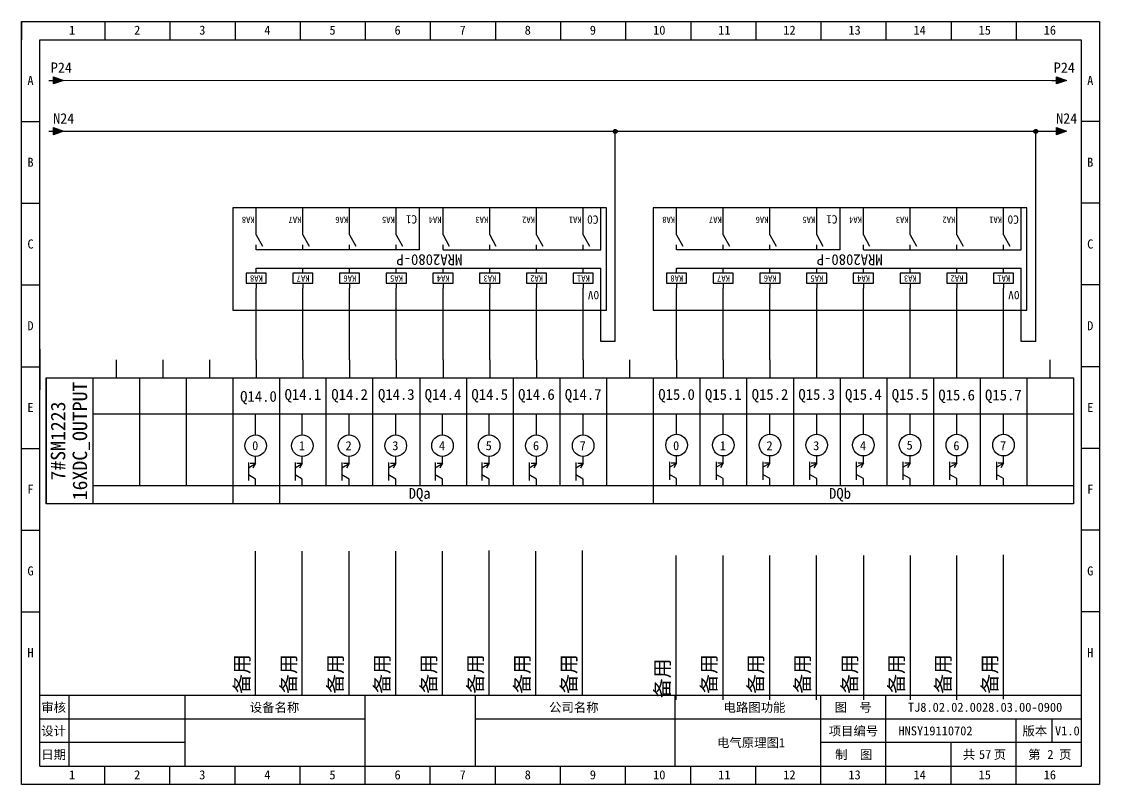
# Model space of a CAD drawing. Header units: millimetres. Extents: x 914 to 910632, y -176 to 682692.
# Drawn here: x 3910 to 4207, y 3297.7 to 3507.7 of the extents above; entities that cross this region are included whole.
import ezdxf
from ezdxf.enums import TextEntityAlignment as Align

# ---------------------------------------------------------------- set-up
doc = ezdxf.new("R2010")
doc.units = ezdxf.units.MM
doc.layers.add('EPLAN311', color=1, linetype='Continuous', lineweight=25)
doc.styles.get("Standard").update_dxf_attribs({"font": 'arial.ttf'})
doc.styles.add('宋体', font='')
doc.styles.get('宋体').set_extended_font_data('宋体')

# ---------------------------------------------------------------- blocks, each defined once
blk = doc.blocks.new('*U228')
blk.add_line((0, 0.14), (0, 5.8))
blk.add_circle((0, -2.83), 2.97)
blk = doc.blocks.new('*U229')
at = {"color": 0, "linetype": 'ByBlock', "lineweight": -2, "transparency": 16777216}
for p in [(0, 0), (12.87, 0)]:
    blk.add_blockref('*U228', p, dxfattribs=at)
blk = doc.blocks.new('EPLSYM_LibrarySPECIAL_Symbol8_Variant0_Placement1')
at = {"linetype": 'Continuous', "lineweight": 25, "ltscale": 4}
blk.add_hatch(color=1, dxfattribs=at).paths.add_polyline_path([(-0.75, 1), (2, 0), (-0.75, -1)], flags=0)
at = {"color": 1, "linetype": 'Continuous', "lineweight": 25, "ltscale": 4}
blk.add_line((-2, 0), (-0.75, 0), dxfattribs=at)
blk.add_lwpolyline([(-0.75, 1), (2, 0), (-0.75, -1)], close=True, dxfattribs=at)
at = {"color": 5}
blk.add_attdef('70_20010', text='', height=2.85, dxfattribs=at).set_placement((3, 0), align=Align.MIDDLE_LEFT)
at = {"color": 73}
for tag, p in [('70_24350', (33.76, 0)), ('70_24300', (72.31, 0))]:
    blk.add_attdef(tag, text='', height=2.06, dxfattribs=at).set_placement(p, align=Align.MIDDLE_LEFT)
blk = doc.blocks.new('继电器线圈')
at = {"color": 5, "linetype": 'Continuous', "lineweight": 25}
for p, q in [((0, 4.2), (0, 5.6)), ((0, 1.4), (0, 0))]:
    blk.add_line(p, q, dxfattribs=at)
blk.add_lwpolyline([(-2.8, 1.4), (2.8, 1.4), (2.8, 4.2), (-2.8, 4.2)], close=True, dxfattribs=at)
at = {"color": 0, "style": '宋体'}
for tag, p in [('01', (0.42, 4.87)), ('02', (0.42, -0.54)), ('04', (0.65, -7)), ('05', (0.65, -9.16))]:
    blk.add_attdef(tag, p, '', height=1.26, dxfattribs=at)
at = {"color": 5, "style": '宋体'}
blk.add_attdef('03', (0.42, -4.85), '', height=1.75, dxfattribs=at)
blk = doc.blocks.new('常开触点')
at = {"color": 5, "linetype": 'Continuous', "lineweight": 25}
for p, q in [((0, 0), (0, -1.39)), ((0, 0), (0, -1.39)), ((0, -4.16), (0, -5.54)), ((0, -4.16), (0, -5.54))]:
    blk.add_line(p, q, dxfattribs=at)
at = {"color": 5, "linetype": 'Continuous', "lineweight": 25, "ltscale": 4}
blk.add_line((0, -4.16), (-1.73, -1.04), dxfattribs=at)
blk.add_line((0, -4.16), (-1.73, -1.04), dxfattribs=at)
at = {"color": 0}
blk.add_attdef('13', text='', height=1.25, dxfattribs=at).set_placement((0.42, -0.97), align=Align.BOTTOM_LEFT)
blk.add_attdef('14', text='', height=1.25, dxfattribs=at).set_placement((0.42, -4.82), align=Align.TOP_LEFT)
at = {"color": 5, "style": '宋体'}
blk.add_attdef('KA', (0.42, -9.12), '', height=1.74, dxfattribs=at)
blk = doc.blocks.new('继电器模组8')
for p, q in [((-4.87, 28.09), (-4.87, 16.54)), ((0, 28.09), (0, 22.09)), ((12.87, 28.09), (12.87, 22.09)), ((25.74, 28.09), (25.74, 22.09)), ((38.61, 28.09), (38.61, 22.09)), ((51.48, 28.09), (51.48, 22.09)), ((64.35, 28.09), (64.35, 22.09)), ((77.22, 28.09), (77.22, 22.09)), ((90.09, 28.09), (90.09, 22.09)), ((-4.87, 11.54), (-4.87, 0)), ((45.05, 11.54), (45.05, 0)), ((0, 6), (0, 0)), ((12.87, 6), (12.87, 0)), ((25.74, 6), (25.74, 0)), ((38.61, 6), (38.61, 0)), ((51.48, 6), (51.48, 0)), ((64.35, 6), (64.35, 0)), ((77.22, 6), (77.22, 0)), ((90.09, 6), (90.09, 0))]:
    blk.add_line(p, q)
at = {"linetype": 'ByBlock'}
for p, q in [((90.09, 16.54), (-4.87, 16.54)), ((38.61, 11.54), (-4.87, 11.54)), ((45.05, 11.54), (90.09, 11.54))]:
    blk.add_line(p, q, dxfattribs=at)
blk.add_lwpolyline([(-6.43, 0), (96.53, 0), (96.53, 28.09), (-6.43, 28.09)], close=True, dxfattribs=at)
ref = blk.add_blockref('继电器线圈', (0, 16.54), dxfattribs=dict(xscale=0.99, yscale=0.99, zscale=0.99))
ref.add_attrib('03', 'KA1', (-1.83, 18.56), dxfattribs={"color": 5, "height": 1.736, "style": '宋体'})
ref = blk.add_blockref('继电器线圈', (12.87, 16.54), dxfattribs=dict(xscale=0.99, yscale=0.99, zscale=0.99))
ref.add_attrib('03', 'KA2', (11.04, 18.56), dxfattribs={"color": 5, "height": 1.736, "style": '宋体'})
ref = blk.add_blockref('继电器线圈', (25.74, 16.54), dxfattribs=dict(xscale=0.99, yscale=0.99, zscale=0.99))
ref.add_attrib('03', 'KA3', (23.91, 18.56), dxfattribs={"color": 5, "height": 1.736, "style": '宋体'})
ref = blk.add_blockref('继电器线圈', (38.61, 16.54), dxfattribs=dict(xscale=0.99, yscale=0.99, zscale=0.99))
ref.add_attrib('03', 'KA4', (36.78, 18.56), dxfattribs={"color": 5, "height": 1.736, "style": '宋体'})
ref = blk.add_blockref('继电器线圈', (51.48, 16.54), dxfattribs=dict(xscale=0.99, yscale=0.99, zscale=0.99))
ref.add_attrib('03', 'KA5', (49.65, 18.56), dxfattribs={"color": 5, "height": 1.736, "style": '宋体'})
ref = blk.add_blockref('继电器线圈', (64.35, 16.54), dxfattribs=dict(xscale=0.99, yscale=0.99, zscale=0.99))
ref.add_attrib('03', 'KA6', (62.52, 18.56), dxfattribs={"color": 5, "height": 1.736, "style": '宋体'})
ref = blk.add_blockref('继电器线圈', (77.22, 16.54), dxfattribs=dict(xscale=0.99, yscale=0.99, zscale=0.99))
ref.add_attrib('03', 'KA7', (75.39, 18.56), dxfattribs={"color": 5, "height": 1.736, "style": '宋体'})
ref = blk.add_blockref('继电器线圈', (90.09, 16.54), dxfattribs=dict(xscale=0.99, yscale=0.99, zscale=0.99))
ref.add_attrib('03', 'KA8', (88.26, 18.56), dxfattribs={"color": 5, "height": 1.736, "style": '宋体'})
ref = blk.add_blockref('常开触点', (0, 11.54), dxfattribs=at)
ref.add_attrib('KA', 'KA1', (0.41, 2.43), dxfattribs={"color": 5, "height": 1.736, "style": '宋体'})
ref = blk.add_blockref('常开触点', (12.87, 11.54), dxfattribs=at)
ref.add_attrib('KA', 'KA2', (13.28, 2.43), dxfattribs={"color": 5, "height": 1.736, "style": '宋体'})
ref = blk.add_blockref('常开触点', (25.74, 11.54), dxfattribs=at)
ref.add_attrib('KA', 'KA3', (26.15, 2.43), dxfattribs={"color": 5, "height": 1.736, "style": '宋体'})
ref = blk.add_blockref('常开触点', (38.61, 11.54), dxfattribs=at)
ref.add_attrib('KA', 'KA4', (39.02, 2.43), dxfattribs={"color": 5, "height": 1.736, "style": '宋体'})
ref = blk.add_blockref('常开触点', (51.48, 11.54), dxfattribs=at)
ref.add_attrib('KA', 'KA5', (51.89, 2.43), dxfattribs={"color": 5, "height": 1.736, "style": '宋体'})
ref = blk.add_blockref('常开触点', (64.35, 11.54), dxfattribs=at)
ref.add_attrib('KA', 'KA6', (64.76, 2.43), dxfattribs={"color": 5, "height": 1.736, "style": '宋体'})
ref = blk.add_blockref('常开触点', (77.22, 11.54), dxfattribs=at)
ref.add_attrib('KA', 'KA7', (77.63, 2.43), dxfattribs={"color": 5, "height": 1.736, "style": '宋体'})
ref = blk.add_blockref('常开触点', (90.09, 11.54), dxfattribs=at)
ref.add_attrib('KA', 'KA8', (90.5, 2.43), dxfattribs={"color": 5, "height": 1.736, "style": '宋体'})
at = {"style": '宋体'}
for s, width, insert, char_height, attachment_point in [('0V', 3.0901, (-4.42, 25.18), 2.31, 1), ('MRA2080-P', 2.5259, (42.38, 14.25), 2.97, 5), ('C0', 3.0901, (-4.24, 4.36), 2.31, 1), ('C1', 3.0901, (45.74, 4.3), 2.31, 1)]:
    blk.add_mtext_dynamic_manual_height_columns(s, width=width, gutter_width=12.5, heights=[0], dxfattribs=dict(at, insert=insert, char_height=char_height, attachment_point=attachment_point))
blk = doc.blocks.new('*U388')
blk.add_line((-2.5, 0), (2.5, 0))
blk = doc.blocks.new('*U389')
at = {"color": 0, "linetype": 'ByBlock', "lineweight": -2, "transparency": 16777216}
for p in [(0, 0), (0, -22.5), (0, -45), (0, -67.5), (0, -90), (0, -112.5), (0, -135)]:
    blk.add_blockref('*U388', p, dxfattribs=at)
blk = doc.blocks.new('*U390')
blk.add_line((-2.5, 0), (2.5, 0))
blk = doc.blocks.new('*U391')
at = {"color": 0, "linetype": 'ByBlock', "lineweight": -2, "transparency": 16777216}
for p in [(0, 0), (0, -22.5), (0, -45), (0, -67.5), (0, -90), (0, -112.5), (0, -135)]:
    blk.add_blockref('*U390', p, dxfattribs=at)
blk = doc.blocks.new('制图图框')
for p, q in [((-2700.08, 789.32), (-2403.08, 789.32)), ((-2700.08, 579.32), (-2700.08, 789.32)), ((-2700.08, 789.32), (-2700.08, 784.32)), ((-2700.08, 789.32), (-2695.08, 789.32)), ((-2677.15, 789.32), (-2677.15, 784.32)), ((-2659.21, 789.32), (-2659.21, 784.32)), ((-2641.27, 789.32), (-2641.27, 784.32)), ((-2623.33, 789.32), (-2623.33, 784.32)), ((-2605.4, 789.32), (-2605.4, 784.32)), ((-2587.46, 789.32), (-2587.46, 784.32)), ((-2569.52, 789.32), (-2569.52, 784.32)), ((-2551.58, 789.32), (-2551.58, 784.32)), ((-2533.65, 789.32), (-2533.65, 784.32)), ((-2515.71, 789.32), (-2515.71, 784.32)), ((-2497.77, 789.32), (-2497.77, 784.32)), ((-2479.83, 789.32), (-2479.83, 784.32)), ((-2461.9, 789.32), (-2461.9, 784.32)), ((-2443.96, 789.32), (-2443.96, 784.32)), ((-2426.02, 789.32), (-2426.02, 784.32)), ((-2403.08, 789.32), (-2403.08, 579.32)), ((-2403.08, 789.32), (-2403.08, 784.32)), ((-2695.08, 784.32), (-2408.08, 784.32)), ((-2695.08, 584.32), (-2695.08, 784.32)), ((-2408.08, 784.32), (-2408.08, 584.32)), ((-2408.08, 603.82), (-2695.08, 603.82)), ((-2687.08, 603.82), (-2687.08, 584.32)), ((-2655.08, 603.82), (-2655.08, 584.32)), ((-2655.08, 603.82), (-2655.08, 584.32)), ((-2605.4, 579.32), (-2605.4, 603.82)), ((-2575.08, 603.82), (-2575.08, 584.32)), ((-2575.08, 603.82), (-2575.08, 584.32)), ((-2575.08, 603.82), (-2575.08, 584.32)), ((-2520.08, 603.82), (-2520.08, 584.32)), ((-2479.83, 579.32), (-2479.83, 603.82)), ((-2461.9, 579.32), (-2461.9, 603.82)), ((-2655.08, 597.32), (-2695.08, 597.32)), ((-2605.4, 597.32), (-2655.08, 597.32)), ((-2408.08, 597.32), (-2575.08, 597.32)), ((-2426.02, 579.32), (-2426.02, 597.32)), ((-2416.18, 597.32), (-2416.18, 590.82)), ((-2655.08, 590.82), (-2695.08, 590.82)), ((-2408.08, 590.82), (-2479.83, 590.82)), ((-2443.96, 579.32), (-2443.96, 590.82)), ((-2695.08, 584.32), (-2408.08, 584.32)), ((-2677.15, 579.32), (-2677.15, 584.32)), ((-2659.21, 579.32), (-2659.21, 584.32)), ((-2641.27, 579.32), (-2641.27, 584.32)), ((-2623.33, 579.32), (-2623.33, 584.32)), ((-2587.46, 579.32), (-2587.46, 584.32)), ((-2569.52, 579.32), (-2569.52, 584.32)), ((-2551.58, 579.32), (-2551.58, 584.32)), ((-2533.65, 579.32), (-2533.65, 584.32)), ((-2515.71, 579.32), (-2515.71, 584.32)), ((-2497.77, 579.32), (-2497.77, 584.32)), ((-2403.08, 579.32), (-2700.08, 579.32))]:
    blk.add_line(p, q)
blk.add_blockref('*U389', (-2697.58, 761.82))
at = {"xscale": -1}
blk.add_blockref('*U391', (-2405.58, 761.82), dxfattribs=at)
at = {"style": '宋体'}
for s, p in [('1', (-2687.01, 785.71)), ('2', (-2669.07, 785.71)), ('3', (-2651.13, 785.71)), ('4', (-2633.2, 785.71)), ('5', (-2615.26, 785.71)), ('6', (-2597.32, 785.71)), ('7', (-2579.38, 785.71)), ('8', (-2561.45, 785.71)), ('9', (-2543.51, 785.71)), ('10', (-2526.07, 785.71)), ('11', (-2508.13, 785.71)), ('12', (-2490.2, 785.71)), ('13', (-2472.26, 785.71)), ('14', (-2454.32, 785.71)), ('15', (-2436.38, 785.71)), ('16', (-2418.45, 785.71)), ('A', (-2698.47, 771.84)), ('A', (-2406.47, 771.84)), ('B', (-2698.47, 749.34)), ('B', (-2406.47, 749.34)), ('C', (-2698.47, 726.84)), ('C', (-2406.47, 726.84)), ('D', (-2698.47, 704.34)), ('D', (-2406.47, 704.34)), ('E', (-2698.47, 681.84)), ('E', (-2406.47, 681.84)), ('F', (-2698.47, 659.34)), ('F', (-2406.47, 659.34)), ('G', (-2698.47, 636.84)), ('G', (-2406.47, 636.84)), ('H', (-2698.47, 614.34)), ('H', (-2406.47, 614.34)), ('审核', (-2694.65, 599.29)), ('设备名称', (-2637.2, 599.28)), ('公司名称', (-2554.73, 599.29)), ('电路图功能', (-2506.66, 599.29)), ('图  号', (-2476.05, 599.3)), ('设计', (-2694.66, 592.79)), ('项目编号', (-2477.68, 592.79)), ('版本', (-2424.3, 592.79)), ('日期', (-2694.66, 586.29)), ('制  图', (-2475.91, 586.28)), ('共   页', (-2440.72, 586.31)), ('第   页', (-2422.72, 586.3)), ('1', (-2687.01, 580.71)), ('2', (-2669.07, 580.71)), ('3', (-2651.13, 580.71)), ('4', (-2633.2, 580.71)), ('5', (-2615.26, 580.71)), ('6', (-2597.32, 580.71)), ('7', (-2579.38, 580.71)), ('8', (-2561.45, 580.71)), ('9', (-2543.51, 580.71)), ('10', (-2526.07, 580.71)), ('11', (-2508.13, 580.71)), ('12', (-2490.2, 580.71)), ('13', (-2472.26, 580.71)), ('14', (-2454.32, 580.71)), ('15', (-2436.38, 580.71)), ('16', (-2418.45, 580.71))]:
    blk.add_text(s, height=2.5, dxfattribs=at).set_placement(p)

msp = doc.modelspace()

# ---------------------------------------------------------------- hatches: boundary and pattern name
at = {"layer": 'EPLAN311', "ltscale": 4}
h = msp.add_hatch(color=1, dxfattribs=at)
edge = h.paths.add_edge_path()
edge.add_arc((4073.578, 3477.51), 0.52, 0, 360)
h = msp.add_hatch(color=1, dxfattribs=at)
edge = h.paths.add_edge_path()
edge.add_arc((4189.408, 3477.51), 0.52, 0, 360)

# ---------------------------------------------------------------- linework, layer by layer
at = {"color": 0}
for p, q in [((3921.492, 3491.569), (4193.873, 3491.562)), ((3921.511, 3477.562), (4193.873, 3477.562)), ((3914.971, 3417.577), (3914.971, 3406.327))]:
    msp.add_line(p, q, dxfattribs=at)
for p, q in [((4073.579, 3419.679), (4073.578, 3477.51)), ((4189.409, 3419.679), (4189.408, 3477.51)), ((3974.621, 3414.619), (3974.621, 3428.333)), ((3987.491, 3414.619), (3987.491, 3428.333)), ((4000.361, 3414.619), (4000.361, 3428.333)), ((4013.231, 3414.619), (4013.231, 3428.333)), ((4026.101, 3414.619), (4026.101, 3428.333)), ((4038.971, 3414.619), (4038.971, 3428.333)), ((4051.841, 3414.619), (4051.841, 3428.333)), ((4064.711, 3414.619), (4064.711, 3428.333)), ((4069.581, 3419.679), (4069.581, 3428.333)), ((4090.451, 3414.619), (4090.451, 3428.333)), ((4103.321, 3414.619), (4103.321, 3428.333)), ((4116.191, 3414.619), (4116.191, 3428.333)), ((4129.061, 3414.619), (4129.061, 3428.333)), ((4141.931, 3414.619), (4141.931, 3428.333)), ((4154.801, 3414.619), (4154.801, 3428.333)), ((4167.671, 3414.619), (4167.671, 3428.333)), ((4180.541, 3414.619), (4180.541, 3428.333)), ((4185.411, 3419.679), (4185.411, 3428.333)), ((4073.579, 3419.679), (4069.581, 3419.679)), ((4189.409, 3419.679), (4185.411, 3419.679)), ((3936.011, 3414.619), (3936.011, 3409.669)), ((3948.881, 3414.619), (3948.881, 3409.669)), ((3961.751, 3414.619), (3961.751, 3409.669)), ((3974.621, 3414.619), (3974.621, 3409.669)), ((3987.491, 3414.619), (3987.491, 3409.669)), ((4000.361, 3414.619), (4000.361, 3409.669)), ((4013.231, 3414.619), (4013.231, 3409.669)), ((4026.101, 3414.619), (4026.101, 3409.669)), ((4038.971, 3414.619), (4038.971, 3409.669)), ((4051.841, 3414.619), (4051.841, 3409.669)), ((4064.711, 3414.619), (4064.711, 3409.669)), ((4077.581, 3409.669), (4077.581, 3414.619)), ((4090.451, 3414.619), (4090.451, 3409.669)), ((4090.451, 3414.619), (4090.451, 3409.669)), ((4103.321, 3414.619), (4103.321, 3409.669)), ((4116.191, 3414.619), (4116.191, 3409.669)), ((4129.061, 3409.669), (4129.061, 3414.619)), ((4141.931, 3409.669), (4141.931, 3414.619)), ((4154.801, 3409.669), (4154.801, 3414.619)), ((4167.671, 3409.669), (4167.671, 3414.619)), ((4180.541, 3409.669), (4180.541, 3414.619)), ((4193.411, 3409.669), (4193.411, 3414.619)), ((3916.706, 3409.669), (4199.846, 3409.669)), ((3916.706, 3375.019), (3916.706, 3409.669)), ((3916.706, 3409.669), (3916.706, 3375.019)), ((3929.576, 3409.669), (3929.576, 3375.019)), ((3942.446, 3409.669), (3942.446, 3379.969)), ((3955.316, 3409.669), (3955.316, 3379.969)), ((3968.186, 3409.669), (3968.186, 3375.019)), ((3981.056, 3409.669), (3981.056, 3375.019)), ((3993.926, 3379.969), (3993.926, 3409.669)), ((4006.796, 3379.969), (4006.796, 3409.669)), ((4019.666, 3409.669), (4019.666, 3379.969)), ((4032.536, 3409.669), (4032.536, 3379.969)), ((4045.406, 3409.669), (4045.406, 3379.969)), ((4058.276, 3409.669), (4058.276, 3379.947)), ((4071.146, 3409.669), (4071.146, 3379.969)), ((4084.016, 3409.669), (4084.016, 3375.019)), ((4096.886, 3409.669), (4096.886, 3379.969)), ((4109.756, 3409.669), (4109.756, 3379.969)), ((4122.626, 3409.669), (4122.626, 3379.969)), ((4135.496, 3409.669), (4135.496, 3379.969)), ((4148.366, 3409.669), (4148.366, 3379.969)), ((4161.236, 3409.669), (4161.236, 3379.969)), ((4174.106, 3409.669), (4174.106, 3379.969)), ((4186.976, 3409.669), (4186.976, 3379.969)), ((4199.846, 3409.669), (4199.846, 3375.019)), ((3929.576, 3399.769), (4199.846, 3399.769)), ((3974.465, 3393.959), (3974.465, 3399.609)), ((3987.335, 3393.959), (3987.335, 3399.609)), ((4000.205, 3393.959), (4000.205, 3399.609)), ((4013.075, 3393.959), (4013.075, 3399.609)), ((4025.945, 3393.959), (4025.945, 3399.609)), ((4038.815, 3393.959), (4038.815, 3399.609)), ((4051.841, 3393.959), (4051.841, 3399.609)), ((4064.711, 3393.959), (4064.711, 3399.609)), ((4090.451, 3394.118), (4090.451, 3399.769)), ((4103.321, 3394.118), (4103.321, 3399.769)), ((4116.191, 3394.118), (4116.191, 3399.769)), ((4129.061, 3394.118), (4129.061, 3399.769)), ((4141.931, 3394.118), (4141.931, 3399.769)), ((4154.801, 3394.118), (4154.801, 3399.769)), ((3972.485, 3386.389), (3972.485, 3381.439)), ((3972.485, 3384.898), (3974.465, 3386.039)), ((3974.465, 3386.039), (3972.98, 3386.039)), ((3974.465, 3386.039), (3973.72, 3384.754)), ((3974.465, 3386.039), (3974.465, 3388.019)), ((3985.355, 3386.389), (3985.355, 3381.439)), ((3985.355, 3384.898), (3987.335, 3386.039)), ((3987.335, 3386.039), (3985.85, 3386.039)), ((3987.335, 3386.039), (3986.59, 3384.754)), ((3987.335, 3386.039), (3987.335, 3388.019)), ((3998.225, 3386.389), (3998.225, 3381.439)), ((3998.225, 3384.898), (4000.205, 3386.039)), ((4000.205, 3386.039), (3998.72, 3386.039)), ((4000.205, 3386.039), (3999.46, 3384.754)), ((4000.205, 3386.039), (4000.205, 3388.019)), ((4011.095, 3386.389), (4011.095, 3381.439)), ((4011.095, 3384.898), (4013.075, 3386.039)), ((4013.075, 3386.039), (4011.59, 3386.039)), ((4013.075, 3386.039), (4012.33, 3384.754)), ((4013.075, 3386.039), (4013.075, 3388.019)), ((4023.965, 3386.389), (4023.965, 3381.439)), ((4023.965, 3384.898), (4025.945, 3386.039)), ((4025.945, 3386.039), (4024.46, 3386.039)), ((4025.945, 3386.039), (4025.2, 3384.754)), ((4025.945, 3386.039), (4025.945, 3388.019)), ((4036.835, 3386.389), (4036.835, 3381.439)), ((4036.835, 3384.898), (4038.815, 3386.039)), ((4038.815, 3386.039), (4037.33, 3386.039)), ((4038.815, 3386.039), (4038.07, 3384.754)), ((4038.815, 3386.039), (4038.815, 3388.019)), ((4049.861, 3386.389), (4049.861, 3381.439)), ((4049.861, 3384.898), (4051.841, 3386.039)), ((4051.841, 3386.039), (4050.356, 3386.039)), ((4051.841, 3386.039), (4051.096, 3384.754)), ((4051.841, 3386.039), (4051.841, 3388.019)), ((4062.731, 3386.389), (4062.731, 3381.439)), ((4062.731, 3384.898), (4064.711, 3386.039)), ((4064.711, 3386.039), (4063.226, 3386.039)), ((4064.711, 3386.039), (4063.966, 3384.754)), ((4064.711, 3386.039), (4064.711, 3388.019)), ((4088.471, 3386.549), (4088.471, 3381.599)), ((4088.471, 3385.058), (4090.451, 3386.198)), ((4090.451, 3386.198), (4088.966, 3386.198)), ((4090.451, 3386.198), (4089.706, 3384.914)), ((4090.451, 3386.198), (4090.451, 3388.178)), ((4101.341, 3386.549), (4101.341, 3381.599)), ((4101.341, 3385.058), (4103.321, 3386.198)), ((4103.321, 3386.198), (4101.836, 3386.198)), ((4103.321, 3386.198), (4102.576, 3384.914)), ((4103.321, 3386.198), (4103.321, 3388.178)), ((4114.211, 3386.549), (4114.211, 3381.599)), ((4114.211, 3385.058), (4116.191, 3386.198)), ((4116.191, 3386.198), (4114.706, 3386.198)), ((4116.191, 3386.198), (4115.446, 3384.914)), ((4116.191, 3386.198), (4116.191, 3388.178)), ((4127.081, 3386.549), (4127.081, 3381.599)), ((4127.081, 3385.058), (4129.061, 3386.198)), ((4129.061, 3386.198), (4127.576, 3386.198)), ((4129.061, 3386.198), (4128.316, 3384.914)), ((4129.061, 3386.198), (4129.061, 3388.178)), ((4139.951, 3386.549), (4139.951, 3381.599)), ((4139.951, 3385.058), (4141.931, 3386.198)), ((4141.931, 3386.198), (4140.446, 3386.198)), ((4141.931, 3386.198), (4141.186, 3384.914)), ((4141.931, 3386.198), (4141.931, 3388.178)), ((4152.821, 3386.549), (4152.821, 3381.599)), ((4152.821, 3385.058), (4154.801, 3386.198)), ((4154.801, 3386.198), (4153.316, 3386.198)), ((4154.801, 3386.198), (4154.056, 3384.914)), ((4154.801, 3386.198), (4154.801, 3388.178)), ((4165.691, 3386.549), (4165.691, 3381.599)), ((4165.691, 3385.058), (4167.671, 3386.198)), ((4167.671, 3386.198), (4166.186, 3386.198)), ((4167.671, 3386.198), (4166.926, 3384.914)), ((4167.671, 3386.198), (4167.671, 3388.178)), ((4178.561, 3386.549), (4178.561, 3381.599)), ((4178.561, 3385.058), (4180.541, 3386.198)), ((4180.541, 3386.198), (4179.056, 3386.198)), ((4180.541, 3386.198), (4179.796, 3384.914)), ((4180.541, 3386.198), (4180.541, 3388.178)), ((3974.465, 3381.789), (3972.485, 3382.917)), ((3987.335, 3381.789), (3985.355, 3382.917)), ((4000.205, 3381.789), (3998.225, 3382.917)), ((4013.075, 3381.789), (4011.095, 3382.917)), ((4025.945, 3381.789), (4023.965, 3382.917)), ((4038.815, 3381.789), (4036.835, 3382.917)), ((4051.841, 3381.789), (4049.861, 3382.917)), ((4064.711, 3381.789), (4062.731, 3382.917)), ((4090.451, 3381.949), (4088.471, 3383.076)), ((4103.321, 3381.949), (4101.341, 3383.076)), ((4116.191, 3381.949), (4114.211, 3383.076)), ((4129.061, 3381.949), (4127.081, 3383.076)), ((4141.931, 3381.949), (4139.951, 3383.076)), ((4154.801, 3381.949), (4152.821, 3383.076)), ((4167.671, 3381.949), (4165.691, 3383.076)), ((4180.541, 3381.949), (4178.561, 3383.076)), ((3955.316, 3379.969), (3929.576, 3379.969)), ((3963.259, 3379.969), (3955.316, 3379.969)), ((4084.016, 3379.969), (3963.259, 3379.969)), ((3974.465, 3379.969), (3974.465, 3381.789)), ((3987.335, 3379.969), (3987.335, 3381.789)), ((4000.205, 3379.969), (4000.205, 3381.789)), ((4013.075, 3379.969), (4013.075, 3381.789)), ((4025.945, 3379.969), (4025.945, 3381.789)), ((4038.815, 3379.969), (4038.815, 3381.789)), ((4051.841, 3379.969), (4051.841, 3381.789)), ((4064.711, 3379.969), (4064.711, 3381.789)), ((4199.846, 3379.969), (4084.016, 3379.969)), ((4090.451, 3379.969), (4090.451, 3381.949)), ((4103.321, 3379.969), (4103.321, 3381.949)), ((4116.191, 3379.969), (4116.191, 3381.949)), ((4129.061, 3379.969), (4129.061, 3381.949)), ((4141.931, 3379.969), (4141.931, 3381.949)), ((4154.801, 3379.969), (4154.801, 3381.949)), ((4167.671, 3379.969), (4167.671, 3381.949)), ((4180.541, 3379.969), (4180.541, 3381.949)), ((4199.846, 3375.019), (3916.706, 3375.019)), ((4038.815, 3322.396), (4038.815, 3362.096)), ((4064.555, 3322.396), (4064.555, 3362.096)), ((3974.465, 3322.237), (3974.465, 3361.936)), ((3987.335, 3322.237), (3987.335, 3361.936)), ((4000.205, 3322.237), (4000.205, 3361.936)), ((4013.075, 3322.237), (4013.075, 3361.936)), ((4025.945, 3322.237), (4025.945, 3361.936)), ((4051.685, 3322.237), (4051.685, 3361.936)), ((4090.295, 3360.753), (4090.295, 3321.054)), ((4103.165, 3360.753), (4103.165, 3321.054)), ((4116.035, 3360.753), (4116.035, 3321.054)), ((4128.905, 3360.753), (4128.905, 3321.054)), ((4141.931, 3360.753), (4141.931, 3321.054)), ((4154.801, 3360.753), (4154.801, 3321.054)), ((4167.671, 3321.054), (4167.671, 3360.753)), ((4180.541, 3321.213), (4180.541, 3360.913))]:
    msp.add_line(p, q)
for centre in [(3974.465, 3390.989), (3987.335, 3390.989), (4000.205, 3390.989), (4013.075, 3390.989), (4025.945, 3390.989), (4038.815, 3390.989), (4051.841, 3390.989), (4064.711, 3390.989), (4090.451, 3391.148), (4103.321, 3391.148), (4116.191, 3391.148), (4129.061, 3391.148), (4141.931, 3391.148), (4154.801, 3391.148)]:
    msp.add_circle(centre, 2.97)
at = {"layer": 'EPLAN311', "color": 1, "ltscale": 4}
for centre in [(4073.578, 3477.51), (4189.408, 3477.51)]:
    msp.add_circle(centre, 0.52, dxfattribs=at)

# ---------------------------------------------------------------- block references
for name, p in [('制图图框', (6610.055, 2718.418)), ('*U229', (4167.671, 3393.974))]:
    msp.add_blockref(name, p)
at = {"color": 7}
ref = msp.add_blockref('EPLSYM_LibrarySPECIAL_Symbol8_Variant0_Placement1', (3919.511, 3491.562), dxfattribs=at)
ref.add_attrib('70_20010', 'P24', dxfattribs={"color": 5, "height": 2.8548, "style": '宋体'}).set_placement((3918.027, 3495.062), align=Align.MIDDLE_LEFT)
ref = msp.add_blockref('EPLSYM_LibrarySPECIAL_Symbol8_Variant0_Placement1', (4195.873, 3491.562), dxfattribs=at)
ref.add_attrib('70_20010', 'P24', dxfattribs={"color": 5, "height": 2.8548, "style": '宋体'}).set_placement((4194.389, 3495.061), align=Align.MIDDLE_LEFT)
ref = msp.add_blockref('EPLSYM_LibrarySPECIAL_Symbol8_Variant0_Placement1', (3919.511, 3477.562), dxfattribs=at)
ref.add_attrib('70_20010', 'N24', dxfattribs={"color": 5, "height": 2.8548, "style": '宋体'}).set_placement((3918.684, 3481.074), align=Align.MIDDLE_LEFT)
ref = msp.add_blockref('EPLSYM_LibrarySPECIAL_Symbol8_Variant0_Placement1', (4195.873, 3477.562), dxfattribs=at)
ref.add_attrib('70_20010', 'N24', dxfattribs={"color": 5, "height": 2.8548, "style": '宋体'}).set_placement((4195.046, 3481.074), align=Align.MIDDLE_LEFT)
at = {"rotation": 180}
for p in [(4064.708, 3456.419), (4180.538, 3456.419)]:
    msp.add_blockref('继电器模组8', p, dxfattribs=at)

# ---------------------------------------------------------------- texts
at = {"style": '宋体'}
for s, height, p in [('Q14.0', 2.97, (3970.201, 3403.074)), ('0', 2.475, (3973.511, 3389.752)), ('1', 2.475, (3986.381, 3389.752)), ('2', 2.475, (3999.251, 3389.752)), ('3', 2.475, (4012.121, 3389.752)), ('4', 2.475, (4024.991, 3389.752)), ('5', 2.475, (4037.861, 3389.752)), ('6', 2.475, (4050.887, 3389.752)), ('7', 2.475, (4063.757, 3389.752)), ('0', 2.475, (4089.497, 3389.752)), ('1', 2.475, (4102.367, 3389.752)), ('2', 2.475, (4115.237, 3389.752)), ('3', 2.475, (4128.107, 3389.752)), ('4', 2.475, (4140.977, 3389.752)), ('5', 2.475, (4153.847, 3389.911)), ('6', 2.475, (4166.717, 3389.752)), ('7', 2.475, (4179.587, 3389.752))]:
    msp.add_text(s, height=height, dxfattribs=at).set_placement(p)
at = {"color": 0, "style": '宋体'}
for p in [(3972.671, 3322.678), (3985.541, 3322.678), (3998.411, 3322.678), (4011.281, 3322.678), (4024.151, 3322.678), (4037.021, 3322.678), (4049.891, 3322.678), (4062.761, 3322.678), (4101.371, 3322.678), (4114.241, 3322.678), (4127.111, 3322.678), (4140.136, 3322.678), (4153.006, 3322.678), (4165.876, 3322.678), (4178.746, 3322.678), (4088.501, 3321.495)]:
    msp.add_text('备用', height=4, rotation=90, dxfattribs=at).set_placement(p)
at = {"char_height": 2.97, "attachment_point": 5, "style": '宋体'}
for s, insert in [('Q14.1', (3987.491, 3404.719)), ('Q14.2', (4000.361, 3404.719)), ('Q14.3', (4013.231, 3404.719)), ('Q14.4', (4026.101, 3404.719)), ('Q14.5', (4038.971, 3404.719)), ('Q14.6', (4051.841, 3404.719)), ('Q14.7', (4064.711, 3404.719)), ('Q15.0', (4090.451, 3404.719)), ('Q15.1', (4103.321, 3404.719)), ('Q15.2', (4116.191, 3404.719)), ('Q15.3', (4129.061, 3404.719)), ('Q15.4', (4141.931, 3404.719)), ('Q15.5', (4154.801, 3404.719)), ('Q15.6', (4167.621, 3404.559)), ('Q15.7', (4180.491, 3404.559)), ('DQa', (4019.662, 3377.472)), ('DQb', (4135.492, 3377.472))]:
    msp.add_mtext_dynamic_manual_height_columns(s, width=2.52587, gutter_width=12.5, heights=[0], dxfattribs=dict(at, insert=insert))
at = {"style": '宋体'}
for tag, p in [('16XDC_OUTPUT', (3926.038, 3392.284)), ('7#SM1223', (3920.022, 3392.264))]:
    msp.add_attdef(tag, text='封页', height=4, rotation=90, dxfattribs=at).set_placement(p, align=Align.MIDDLE_CENTER)
for tag, text, p in [('TJ8.02.02.0028.03.00-0900', 'TJ8.01.01.0181.00.01-0900', (4175.471, 3318.987)), ('HNSY19110702', 'HNSY19110702', (4161.799, 3312.487)), ('V1.0', '1.0', (4198.122, 3312.487)), ('电气原理图1', '封页', (4110.971, 3309.237)), ('57', '01', (4175.471, 3305.987)), ('2', '01', (4193.471, 3305.987))]:
    msp.add_attdef(tag, text=text, height=2.5, dxfattribs=at).set_placement(p, align=Align.MIDDLE_CENTER)

doc.saveas('drawing.dxf')
